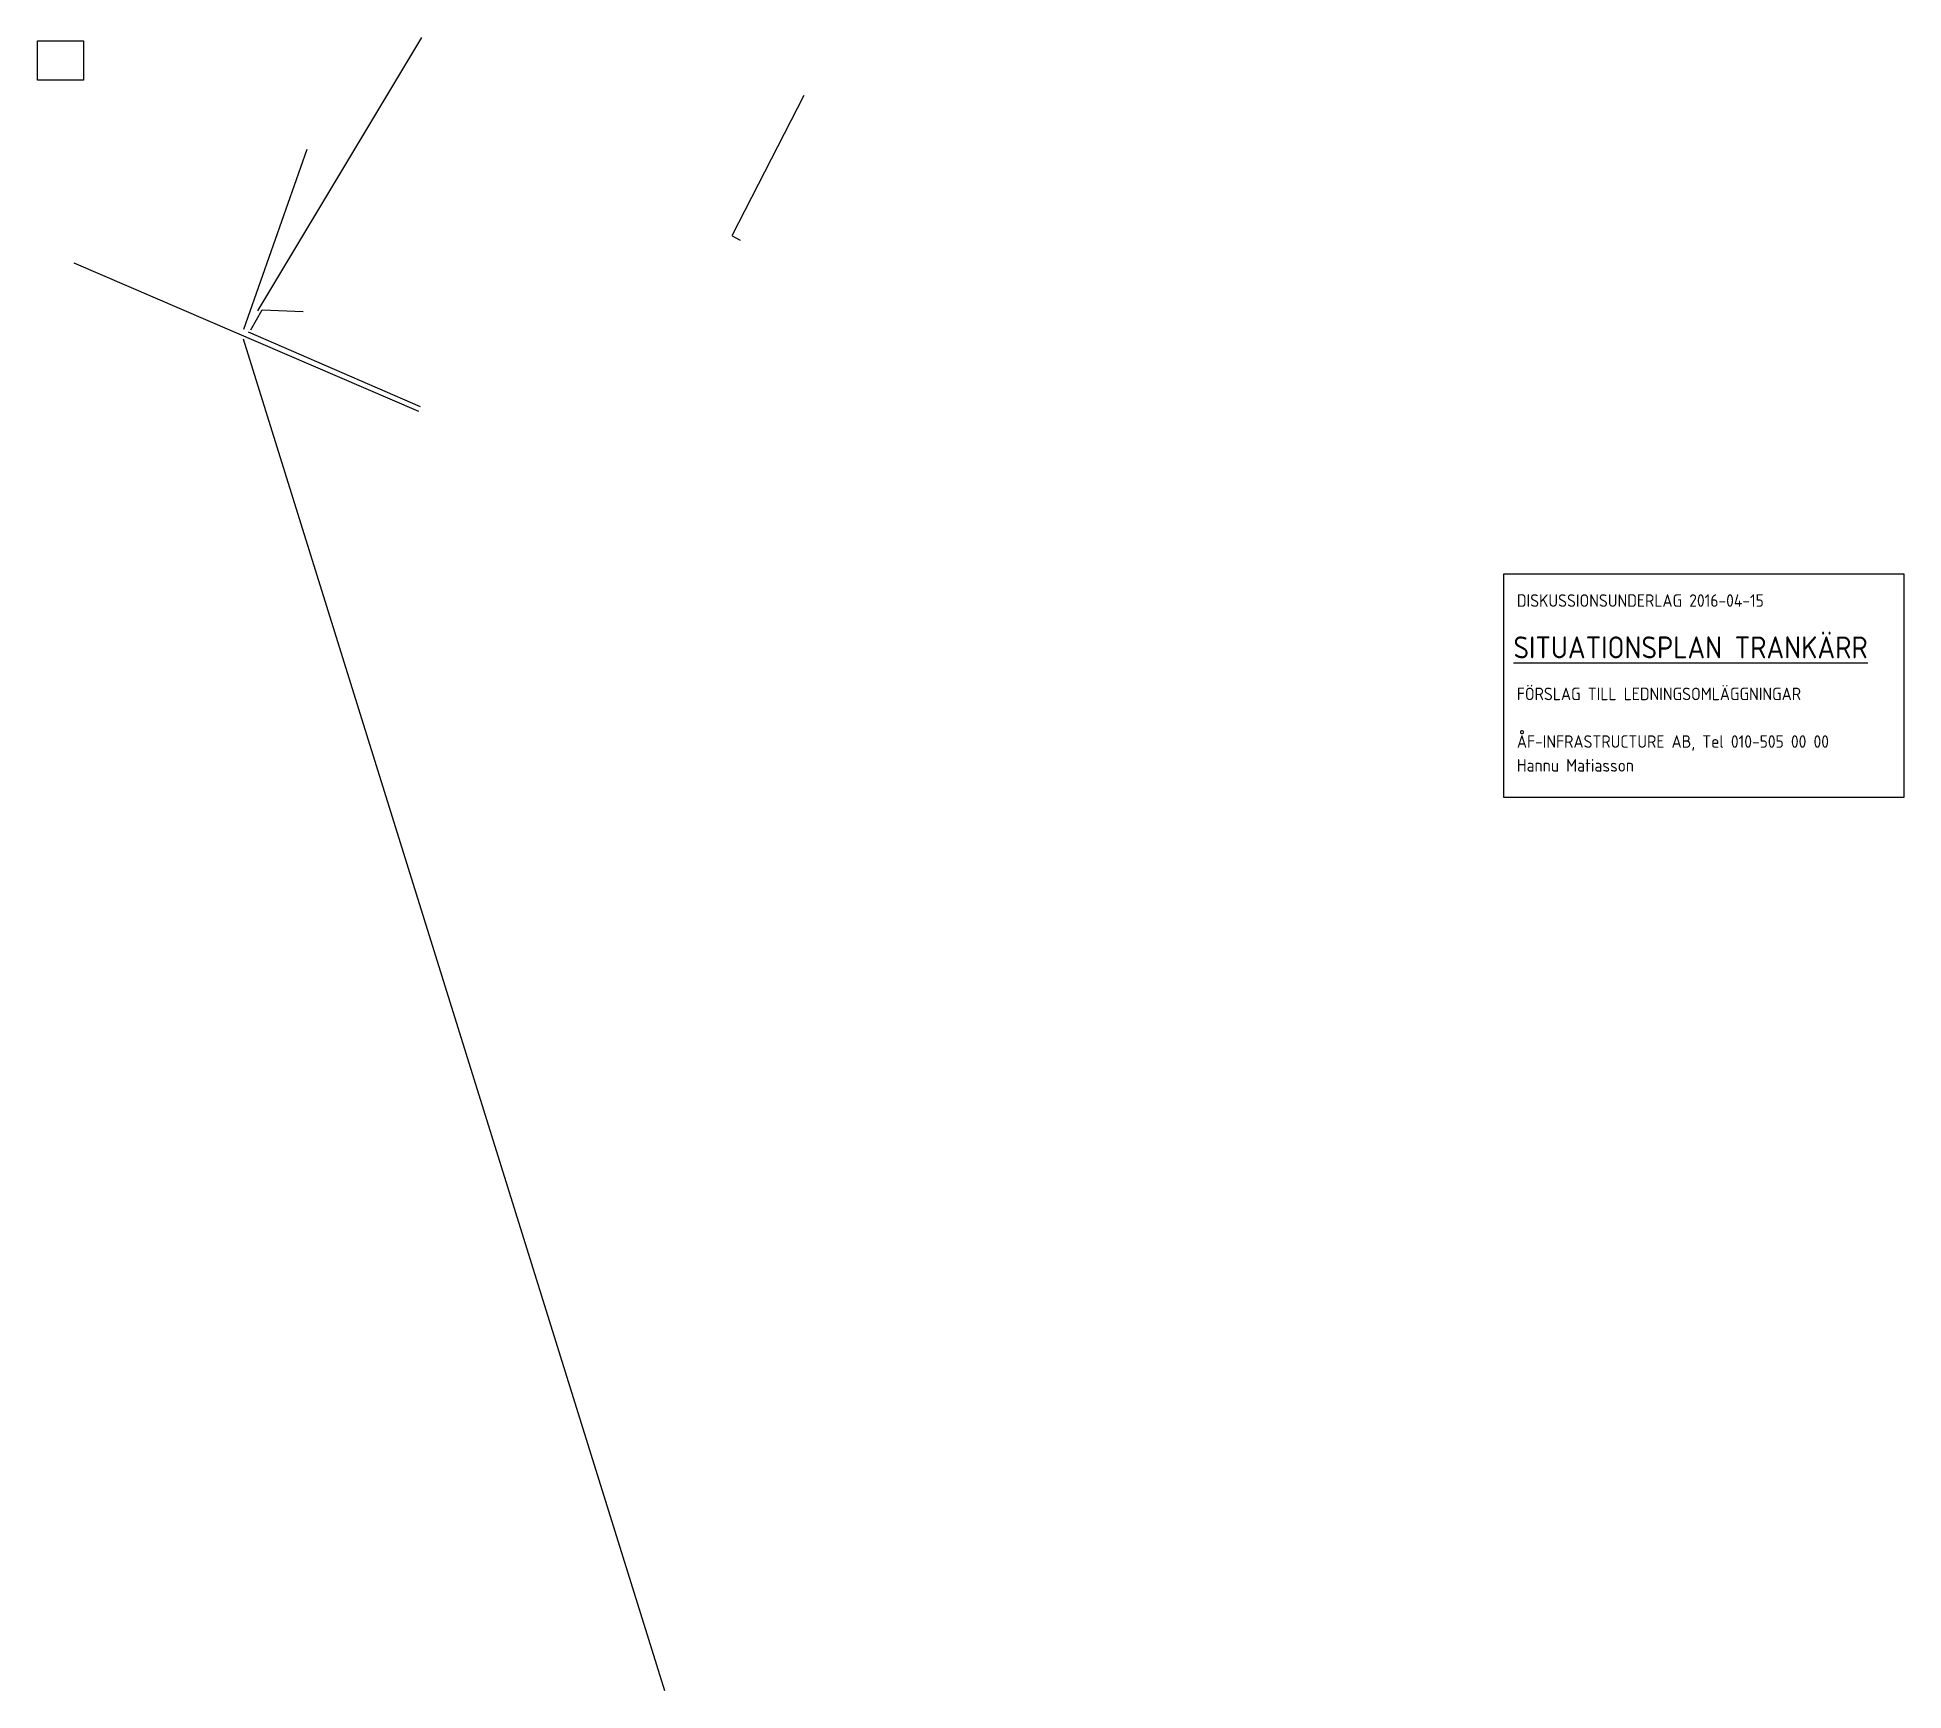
# Model space of a CAD drawing. Header units: millimetres. Extents: x 1544 to 150559326, y 1132 to 6418452262.
# Drawn here: x 1544 to 1841.7, y 1131.8 to 1395.5 of the extents above.
import ezdxf

# ---------------------------------------------------------------- set-up
doc = ezdxf.new("R2010")
doc.units = ezdxf.units.MM
doc.header["$LTSCALE"] = 50
doc.linetypes.add('DASHED2', pattern=[9.525, 6.35, -3.175])
doc.layers.add('A-------25', color=1, linetype='Continuous')
doc.styles.add('1-1 RUBRIK', font='isocp.shx')

msp = doc.modelspace()

# ---------------------------------------------------------------- linework, layer by layer
at = {"layer": 'A-------25', "color": 252}
msp.add_line((1605.31, 1395.54), (1579.14, 1351.93), dxfattribs=at)
at = {"layer": 'A-------25', "color": 252, "linetype": 'DASHED2'}
for p, q in [((1654.86, 1363.95), (1666.35, 1386.31)), ((1576.95, 1348.98), (1587.07, 1377.73)), ((1654.84, 1363.87), (1656.15, 1363.18)), ((1604.85, 1335.87), (1549.86, 1359.52)), ((1578.06, 1348.9), (1579.86, 1352.09)), ((1579.86, 1352.09), (1586.43, 1351.79)), ((1576.85, 1347.44), (1644.05, 1131.81)), ((1605.13, 1336.62), (1577.69, 1348.49))]:
    msp.add_line(p, q, dxfattribs=at)
at = {"layer": 'A-------25'}
for points in [[(1544.01, 1394.99), (1551.4, 1394.99), (1551.4, 1388.72), (1544.01, 1388.72)], [(1777.93, 1309.96), (1841.73, 1309.96), (1841.73, 1274.29), (1777.93, 1274.29)]]:
    msp.add_lwpolyline(points, close=True, dxfattribs=at)

# ---------------------------------------------------------------- texts
at = {"layer": 'A-------25', "style": '1-1 RUBRIK'}
for s, height, p in [('DISKUSSIONSUNDERLAG 2016-04-15', 2, (1780.02, 1304.7)), ('%%USITUATIONSPLAN TRANKÄRR', 3.5, (1779.48, 1296.48)), ('FÖRSLAG TILL LEDNINGSOMLÄGGNINGAR', 2, (1780.02, 1289.81)), ('ÅF-INFRASTRUCTURE AB, Tel 010-505 00 00', 2, (1780.02, 1282.21)), ('Hannu Matiasson', 2, (1780.02, 1278.41))]:
    msp.add_text(s, height=height, dxfattribs=at).set_placement(p)

doc.saveas('drawing.dxf')
